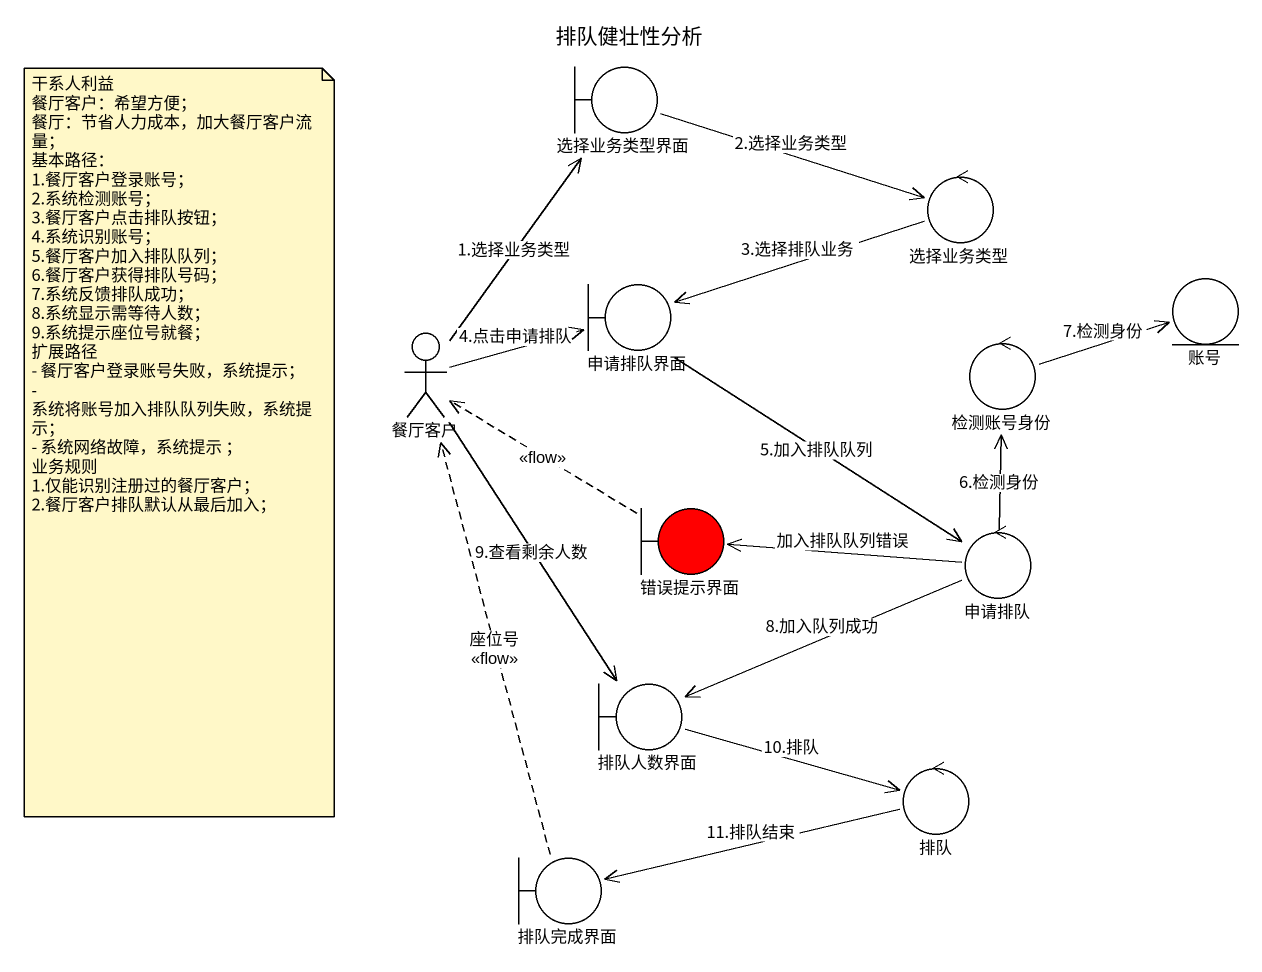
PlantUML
@startuml
title 排队健壮性分析
boundary 选择业务类型界面
control 选择业务类型
boundary 申请排队界面
entity 账号
actor 餐厅客户
control 检测账号身份
boundary 错误提示界面 #FF0000
control 申请排队
boundary 排队人数界面
control 排队
boundary 排队完成界面
选择业务类型界面 -right-> 选择业务类型 : 2.选择业务类型
选择业务类型 -left-> 申请排队界面 : 3.选择排队业务
申请排队界面 --> 申请排队 : 5.加入排队队列
餐厅客户 -up-> 选择业务类型界面 : 1.选择业务类型
餐厅客户 -right-> 申请排队界面 : 4.点击申请排队
餐厅客户 --> 排队人数界面 : 9.查看剩余人数
检测账号身份 -right-> 账号 : 7.检测身份
错误提示界面 .left.> 餐厅客户 : <<flow>>
申请排队 -up-> 检测账号身份 : 6.检测身份
申请排队 -left-> 错误提示界面 : 加入排队队列错误
申请排队 -left-> 排队人数界面 : 8.加入队列成功
排队人数界面 -right-> 排队 : 10.排队
排队 -left-> 排队完成界面 : 11.排队结束
排队完成界面 .up.> 餐厅客户 : 座位号\n<<flow>>
note as N1
  干系人利益
  餐厅客户：希望方便；
  餐厅：节省人力成本，加大餐厅客户流量；
  基本路径：
  1.餐厅客户登录账号；
  2.系统检测账号；
  3.餐厅客户点击排队按钮；
  4.系统识别账号；
  5.餐厅客户加入排队队列；
  6.餐厅客户获得排队号码；
  7.系统反馈排队成功；
  8.系统显示需等待人数；
  9.系统提示座位号就餐；
  扩展路径
  - 餐厅客户登录账号失败，系统提示；
  - 系统将账号加入排队队列失败，系统提示；
  - 系统网络故障，系统提示 ；
  业务规则
  1.仅能识别注册过的餐厅客户；
  2.餐厅客户排队默认从最后加入；
end note
@enduml
